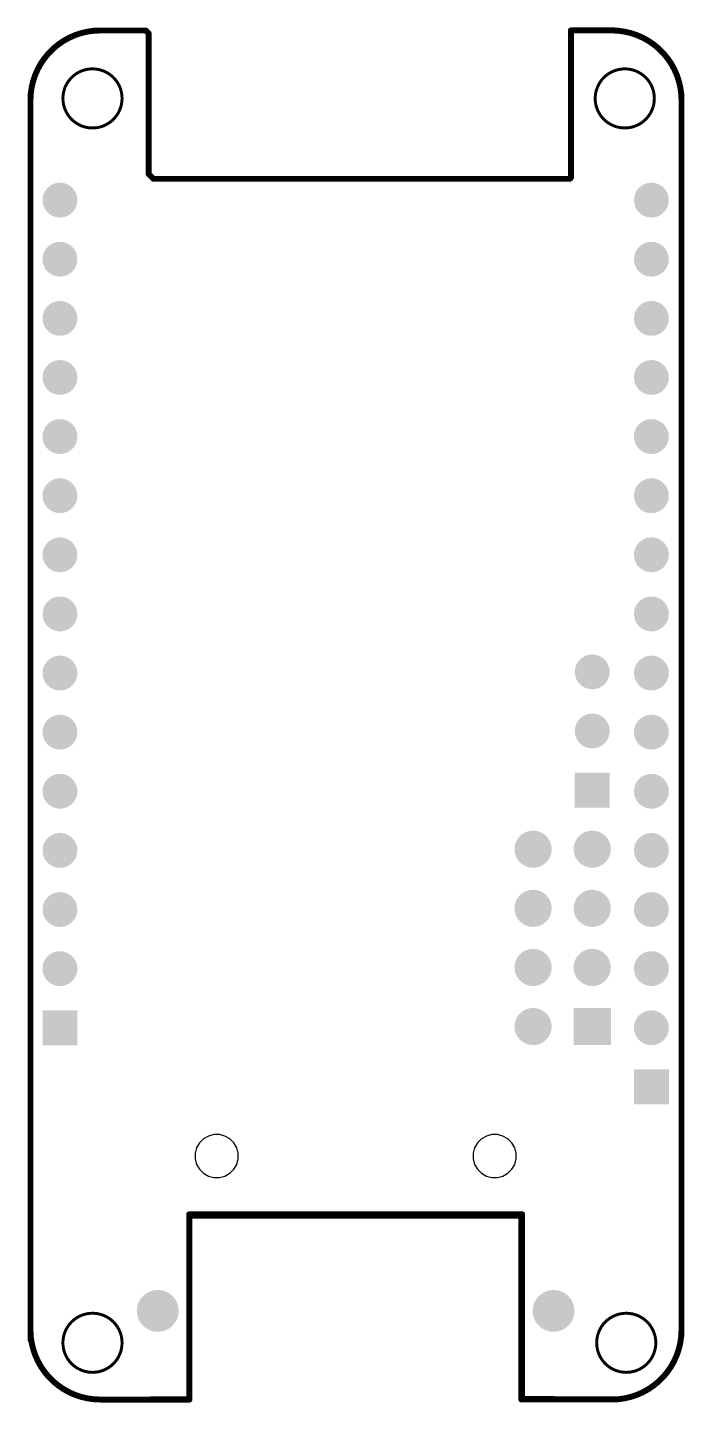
# Model space of a CAD drawing. Header units: millimetres. Extents: x -0.2 to 28, y -0.3 to 58.8.
import ezdxf

# ---------------------------------------------------------------- set-up
doc = ezdxf.new("R2010")
doc.units = ezdxf.units.MM
for name, color, linetype in [('KeepOutLayer', 6, 'Continuous'), ('MultiLayer', 9, 'Continuous'), ('PadHoleLayer', 156, 'Continuous')]:
    doc.layers.add(name, color=color, linetype=linetype)

# ---------------------------------------------------------------- blocks, each defined once
blk = doc.blocks.new('HDR1X3____3')
at = {"layer": 'MultiLayer'}
blk.add_hatch(color=9, dxfattribs=at).paths.add_polyline_path([(-3.29, 0.75), (-1.79, 0.75), (-1.79, -0.75), (-3.29, -0.75)])
h = blk.add_hatch(color=9, dxfattribs=at)
edge = h.paths.add_edge_path()
edge.add_arc((0, 0), 0.75, 0, 360)
h = blk.add_hatch(color=9, dxfattribs=at)
edge = h.paths.add_edge_path()
edge.add_arc((2.54, 0), 0.75, 0, 360)
at = {"layer": 'PadHoleLayer'}
h = blk.add_hatch(color=156, dxfattribs=at)
edge = h.paths.add_edge_path()
edge.add_arc((-2.54, 0), 0.45, 0, 360)
h = blk.add_hatch(color=156, dxfattribs=at)
edge = h.paths.add_edge_path()
edge.add_arc((0, 0), 0.45, 0, 360)
h = blk.add_hatch(color=156, dxfattribs=at)
edge = h.paths.add_edge_path()
edge.add_arc((2.54, 0), 0.45, 0, 360)
blk = doc.blocks.new('HDR1X16____4')
at = {"layer": 'MultiLayer'}
blk.add_hatch(color=9, dxfattribs=at).paths.add_polyline_path([(-19.8, 0.75), (-18.3, 0.75), (-18.3, -0.75), (-19.8, -0.75)])
h = blk.add_hatch(color=9, dxfattribs=at)
edge = h.paths.add_edge_path()
edge.add_arc((-16.51, 0), 0.75, 0, 360)
h = blk.add_hatch(color=9, dxfattribs=at)
edge = h.paths.add_edge_path()
edge.add_arc((-13.97, 0), 0.75, 0, 360)
h = blk.add_hatch(color=9, dxfattribs=at)
edge = h.paths.add_edge_path()
edge.add_arc((-11.43, 0), 0.75, 0, 360)
h = blk.add_hatch(color=9, dxfattribs=at)
edge = h.paths.add_edge_path()
edge.add_arc((-8.89, 0), 0.75, 0, 360)
h = blk.add_hatch(color=9, dxfattribs=at)
edge = h.paths.add_edge_path()
edge.add_arc((-6.35, 0), 0.75, 0, 360)
h = blk.add_hatch(color=9, dxfattribs=at)
edge = h.paths.add_edge_path()
edge.add_arc((-3.81, 0), 0.75, 0, 360)
h = blk.add_hatch(color=9, dxfattribs=at)
edge = h.paths.add_edge_path()
edge.add_arc((-1.27, 0), 0.75, 0, 360)
h = blk.add_hatch(color=9, dxfattribs=at)
edge = h.paths.add_edge_path()
edge.add_arc((1.27, 0), 0.75, 0, 360)
h = blk.add_hatch(color=9, dxfattribs=at)
edge = h.paths.add_edge_path()
edge.add_arc((3.81, 0), 0.75, 0, 360)
h = blk.add_hatch(color=9, dxfattribs=at)
edge = h.paths.add_edge_path()
edge.add_arc((6.35, 0), 0.75, 0, 360)
h = blk.add_hatch(color=9, dxfattribs=at)
edge = h.paths.add_edge_path()
edge.add_arc((8.89, 0), 0.75, 0, 360)
h = blk.add_hatch(color=9, dxfattribs=at)
edge = h.paths.add_edge_path()
edge.add_arc((11.43, 0), 0.75, 0, 360)
h = blk.add_hatch(color=9, dxfattribs=at)
edge = h.paths.add_edge_path()
edge.add_arc((13.97, 0), 0.75, 0, 360)
h = blk.add_hatch(color=9, dxfattribs=at)
edge = h.paths.add_edge_path()
edge.add_arc((16.51, 0), 0.75, 0, 360)
h = blk.add_hatch(color=9, dxfattribs=at)
edge = h.paths.add_edge_path()
edge.add_arc((19.05, 0), 0.75, 0, 360)
at = {"layer": 'PadHoleLayer'}
h = blk.add_hatch(color=156, dxfattribs=at)
edge = h.paths.add_edge_path()
edge.add_arc((-19.05, 0), 0.45, 0, 360)
h = blk.add_hatch(color=156, dxfattribs=at)
edge = h.paths.add_edge_path()
edge.add_arc((-16.51, 0), 0.45, 0, 360)
h = blk.add_hatch(color=156, dxfattribs=at)
edge = h.paths.add_edge_path()
edge.add_arc((-13.97, 0), 0.45, 0, 360)
h = blk.add_hatch(color=156, dxfattribs=at)
edge = h.paths.add_edge_path()
edge.add_arc((-11.43, 0), 0.45, 0, 360)
h = blk.add_hatch(color=156, dxfattribs=at)
edge = h.paths.add_edge_path()
edge.add_arc((-8.89, 0), 0.45, 0, 360)
h = blk.add_hatch(color=156, dxfattribs=at)
edge = h.paths.add_edge_path()
edge.add_arc((-6.35, 0), 0.45, 0, 360)
h = blk.add_hatch(color=156, dxfattribs=at)
edge = h.paths.add_edge_path()
edge.add_arc((-3.81, 0), 0.45, 0, 360)
h = blk.add_hatch(color=156, dxfattribs=at)
edge = h.paths.add_edge_path()
edge.add_arc((-1.27, 0), 0.45, 0, 360)
h = blk.add_hatch(color=156, dxfattribs=at)
edge = h.paths.add_edge_path()
edge.add_arc((1.27, 0), 0.45, 0, 360)
h = blk.add_hatch(color=156, dxfattribs=at)
edge = h.paths.add_edge_path()
edge.add_arc((3.81, 0), 0.45, 0, 360)
h = blk.add_hatch(color=156, dxfattribs=at)
edge = h.paths.add_edge_path()
edge.add_arc((6.35, 0), 0.45, 0, 360)
h = blk.add_hatch(color=156, dxfattribs=at)
edge = h.paths.add_edge_path()
edge.add_arc((8.89, 0), 0.45, 0, 360)
h = blk.add_hatch(color=156, dxfattribs=at)
edge = h.paths.add_edge_path()
edge.add_arc((11.43, 0), 0.45, 0, 360)
h = blk.add_hatch(color=156, dxfattribs=at)
edge = h.paths.add_edge_path()
edge.add_arc((13.97, 0), 0.45, 0, 360)
h = blk.add_hatch(color=156, dxfattribs=at)
edge = h.paths.add_edge_path()
edge.add_arc((16.51, 0), 0.45, 0, 360)
h = blk.add_hatch(color=156, dxfattribs=at)
edge = h.paths.add_edge_path()
edge.add_arc((19.05, 0), 0.45, 0, 360)
blk = doc.blocks.new('HDR_TH_8P_P2_54_V_F_R2_C4_S2_54____39')
at = {"layer": 'MultiLayer'}
h = blk.add_hatch(color=9, dxfattribs=at)
edge = h.paths.add_edge_path()
edge.add_arc((-3.81, 1.27), 0.8, 0, 360)
h = blk.add_hatch(color=9, dxfattribs=at)
edge = h.paths.add_edge_path()
edge.add_arc((-1.27, 1.27), 0.8, 0, 360)
h = blk.add_hatch(color=9, dxfattribs=at)
edge = h.paths.add_edge_path()
edge.add_arc((1.27, 1.27), 0.8, 0, 360)
h = blk.add_hatch(color=9, dxfattribs=at)
edge = h.paths.add_edge_path()
edge.add_arc((3.81, 1.27), 0.8, 0, 360)
blk.add_hatch(color=9, dxfattribs=at).paths.add_polyline_path([(-4.61, -0.47), (-3.01, -0.47), (-3.01, -2.07), (-4.61, -2.07)])
h = blk.add_hatch(color=9, dxfattribs=at)
edge = h.paths.add_edge_path()
edge.add_arc((-1.27, -1.27), 0.8, 0, 360)
h = blk.add_hatch(color=9, dxfattribs=at)
edge = h.paths.add_edge_path()
edge.add_arc((1.27, -1.27), 0.8, 0, 360)
h = blk.add_hatch(color=9, dxfattribs=at)
edge = h.paths.add_edge_path()
edge.add_arc((3.81, -1.27), 0.8, 0, 360)
at = {"layer": 'PadHoleLayer'}
h = blk.add_hatch(color=156, dxfattribs=at)
edge = h.paths.add_edge_path()
edge.add_arc((-3.81, 1.27), 0.55, 0, 360)
h = blk.add_hatch(color=156, dxfattribs=at)
edge = h.paths.add_edge_path()
edge.add_arc((-1.27, 1.27), 0.55, 0, 360)
h = blk.add_hatch(color=156, dxfattribs=at)
edge = h.paths.add_edge_path()
edge.add_arc((1.27, 1.27), 0.55, 0, 360)
h = blk.add_hatch(color=156, dxfattribs=at)
edge = h.paths.add_edge_path()
edge.add_arc((3.81, 1.27), 0.55, 0, 360)
h = blk.add_hatch(color=156, dxfattribs=at)
edge = h.paths.add_edge_path()
edge.add_arc((-3.81, -1.27), 0.55, 0, 360)
h = blk.add_hatch(color=156, dxfattribs=at)
edge = h.paths.add_edge_path()
edge.add_arc((-1.27, -1.27), 0.55, 0, 360)
h = blk.add_hatch(color=156, dxfattribs=at)
edge = h.paths.add_edge_path()
edge.add_arc((1.27, -1.27), 0.55, 0, 360)
h = blk.add_hatch(color=156, dxfattribs=at)
edge = h.paths.add_edge_path()
edge.add_arc((3.81, -1.27), 0.55, 0, 360)
blk = doc.blocks.new('RJ45_SMD_HC_RJ45_055_7_1_74')
at = {"layer": 'MultiLayer'}
h = blk.add_hatch(color=9, dxfattribs=at)
edge = h.paths.add_edge_path()
edge.add_arc((-8.5, -3.475), 0.9, 0, 360)
h = blk.add_hatch(color=9, dxfattribs=at)
edge = h.paths.add_edge_path()
edge.add_arc((8.5, -3.475), 0.9, 0, 360)
at = {"layer": 'PadHoleLayer'}
h = blk.add_hatch(color=156, dxfattribs=at)
edge = h.paths.add_edge_path()
edge.add_arc((-8.5, -3.475), 0.6, 0, 360)
h = blk.add_hatch(color=156, dxfattribs=at)
edge = h.paths.add_edge_path()
edge.add_arc((8.5, -3.475), 0.6, 0, 360)
at = {"layer": 'KeepOutLayer', "const_width": 0.254}
for points in [[(-7.149, 0.675), (7.151, 0.675)], [(-7.149, -7.275), (-7.149, 0.675)], [(-7.149, 0.675), (7.151, 0.675)], [(-7.149, -7.275), (-7.149, 0.675)], [(7.151, -7.255), (7.151, 0.675)], [(7.151, -7.255), (7.151, 0.675)], [(-8.799, -7.274), (-7.149, -7.275)], [(-8.799, -7.274), (-7.149, -7.275)], [(7.151, -7.255), (8.802, -7.269)], [(7.151, -7.255), (8.802, -7.269)]]:
    blk.add_lwpolyline(points, dxfattribs=at)
at = {"layer": 'KeepOutLayer', "const_width": 0.127}
for points in [[(-7.213, 0.675, 1), (-7.086, 0.675, 1)], [(-7.213, 0.675, 1), (-7.086, 0.675, 1)], [(-7.213, 0.675, 1), (-7.086, 0.675, 1)], [(-7.213, 0.675, 1), (-7.086, 0.675, 1)], [(7.087, 0.675, 1), (7.214, 0.675, 1)], [(7.087, 0.675, 1), (7.214, 0.675, 1)], [(7.087, 0.675, 1), (7.214, 0.675, 1)], [(7.087, 0.675, 1), (7.214, 0.675, 1)], [(-8.862, -7.274, 1), (-8.735, -7.274, 1)], [(-8.862, -7.274, 1), (-8.735, -7.274, 1)], [(-7.213, -7.275, 1), (-7.086, -7.275, 1)], [(-7.213, -7.275, 1), (-7.086, -7.275, 1)], [(-7.213, -7.275, 1), (-7.086, -7.275, 1)], [(-7.213, -7.275, 1), (-7.086, -7.275, 1)], [(7.087, -7.255, 1), (7.214, -7.255, 1)], [(7.087, -7.255, 1), (7.214, -7.255, 1)], [(7.087, -7.255, 1), (7.214, -7.255, 1)], [(7.087, -7.255, 1), (7.214, -7.255, 1)], [(8.738, -7.269, 1), (8.865, -7.269, 1)], [(8.738, -7.269, 1), (8.865, -7.269, 1)]]:
    blk.add_lwpolyline(points, format="xyb", close=True, dxfattribs=at)
at = {"layer": 'MultiLayer'}
for p, q in [((-6.71, 3.743), (-6.832, 3.532)), ((-6.538, 3.915), (-6.71, 3.743)), ((-6.327, 4.037), (-6.538, 3.915)), ((-6.092, 4.1), (-6.327, 4.037)), ((-5.848, 4.1), (-6.092, 4.1)), ((-5.613, 4.037), (-5.848, 4.1)), ((-5.402, 3.915), (-5.613, 4.037)), ((-5.23, 3.743), (-5.402, 3.915)), ((-5.108, 3.532), (-5.23, 3.743)), ((5.23, 3.743), (5.108, 3.532)), ((5.402, 3.915), (5.23, 3.743)), ((5.613, 4.037), (5.402, 3.915)), ((5.848, 4.1), (5.613, 4.037)), ((6.092, 4.1), (5.848, 4.1)), ((6.327, 4.037), (6.092, 4.1)), ((6.538, 3.915), (6.327, 4.037)), ((6.71, 3.743), (6.538, 3.915)), ((6.832, 3.532), (6.71, 3.743)), ((-6.832, 3.532), (-6.895, 3.297)), ((-6.895, 3.297), (-6.895, 3.175)), ((-6.895, 3.175), (-6.895, 3.175)), ((-6.895, 3.175), (-6.895, 3.053)), ((-6.895, 3.175), (-6.895, 3.175)), ((-6.895, 3.053), (-6.832, 2.818)), ((-5.045, 3.297), (-5.108, 3.532)), ((-5.108, 2.818), (-5.045, 3.053)), ((-5.045, 3.175), (-5.045, 3.297)), ((-5.045, 3.053), (-5.045, 3.175)), ((5.108, 3.532), (5.045, 3.297)), ((5.045, 3.297), (5.045, 3.175)), ((5.045, 3.175), (5.045, 3.175)), ((5.045, 3.175), (5.045, 3.053)), ((5.045, 3.175), (5.045, 3.175)), ((5.045, 3.053), (5.108, 2.818)), ((6.895, 3.297), (6.832, 3.532)), ((6.832, 2.818), (6.895, 3.053)), ((6.895, 3.175), (6.895, 3.297)), ((6.895, 3.053), (6.895, 3.175)), ((-6.832, 2.818), (-6.71, 2.607)), ((-6.71, 2.607), (-6.538, 2.435)), ((-6.538, 2.435), (-6.327, 2.313)), ((-5.613, 2.313), (-5.402, 2.435)), ((-5.402, 2.435), (-5.23, 2.607)), ((-5.23, 2.607), (-5.108, 2.818)), ((5.108, 2.818), (5.23, 2.607)), ((5.23, 2.607), (5.402, 2.435)), ((5.402, 2.435), (5.613, 2.313)), ((6.327, 2.313), (6.538, 2.435)), ((6.538, 2.435), (6.71, 2.607)), ((6.71, 2.607), (6.832, 2.818)), ((-6.327, 2.313), (-6.092, 2.25)), ((-6.092, 2.25), (-5.848, 2.25)), ((-5.848, 2.25), (-5.613, 2.313)), ((5.613, 2.313), (5.848, 2.25)), ((5.848, 2.25), (6.092, 2.25)), ((6.092, 2.25), (6.327, 2.313))]:
    blk.add_line(p, q, dxfattribs=at)
blk = doc.blocks.new('HDR1X15____75')
at = {"layer": 'MultiLayer'}
blk.add_hatch(color=9, dxfattribs=at).paths.add_polyline_path([(-19.8, 0.75), (-18.3, 0.75), (-18.3, -0.75), (-19.8, -0.75)])
h = blk.add_hatch(color=9, dxfattribs=at)
edge = h.paths.add_edge_path()
edge.add_arc((-16.51, 0), 0.75, 0, 360)
h = blk.add_hatch(color=9, dxfattribs=at)
edge = h.paths.add_edge_path()
edge.add_arc((-13.97, 0), 0.75, 0, 360)
h = blk.add_hatch(color=9, dxfattribs=at)
edge = h.paths.add_edge_path()
edge.add_arc((-11.43, 0), 0.75, 0, 360)
h = blk.add_hatch(color=9, dxfattribs=at)
edge = h.paths.add_edge_path()
edge.add_arc((-8.89, 0), 0.75, 0, 360)
h = blk.add_hatch(color=9, dxfattribs=at)
edge = h.paths.add_edge_path()
edge.add_arc((-6.35, 0), 0.75, 0, 360)
h = blk.add_hatch(color=9, dxfattribs=at)
edge = h.paths.add_edge_path()
edge.add_arc((-3.81, 0), 0.75, 0, 360)
h = blk.add_hatch(color=9, dxfattribs=at)
edge = h.paths.add_edge_path()
edge.add_arc((-1.27, 0), 0.75, 0, 360)
h = blk.add_hatch(color=9, dxfattribs=at)
edge = h.paths.add_edge_path()
edge.add_arc((1.27, 0), 0.75, 0, 360)
h = blk.add_hatch(color=9, dxfattribs=at)
edge = h.paths.add_edge_path()
edge.add_arc((3.81, 0), 0.75, 0, 360)
h = blk.add_hatch(color=9, dxfattribs=at)
edge = h.paths.add_edge_path()
edge.add_arc((6.35, 0), 0.75, 0, 360)
h = blk.add_hatch(color=9, dxfattribs=at)
edge = h.paths.add_edge_path()
edge.add_arc((8.89, 0), 0.75, 0, 360)
h = blk.add_hatch(color=9, dxfattribs=at)
edge = h.paths.add_edge_path()
edge.add_arc((11.43, 0), 0.75, 0, 360)
h = blk.add_hatch(color=9, dxfattribs=at)
edge = h.paths.add_edge_path()
edge.add_arc((13.97, 0), 0.75, 0, 360)
h = blk.add_hatch(color=9, dxfattribs=at)
edge = h.paths.add_edge_path()
edge.add_arc((16.51, 0), 0.75, 0, 360)
at = {"layer": 'PadHoleLayer'}
h = blk.add_hatch(color=156, dxfattribs=at)
edge = h.paths.add_edge_path()
edge.add_arc((-19.05, 0), 0.45, 0, 360)
h = blk.add_hatch(color=156, dxfattribs=at)
edge = h.paths.add_edge_path()
edge.add_arc((-16.51, 0), 0.45, 0, 360)
h = blk.add_hatch(color=156, dxfattribs=at)
edge = h.paths.add_edge_path()
edge.add_arc((-13.97, 0), 0.45, 0, 360)
h = blk.add_hatch(color=156, dxfattribs=at)
edge = h.paths.add_edge_path()
edge.add_arc((-11.43, 0), 0.45, 0, 360)
h = blk.add_hatch(color=156, dxfattribs=at)
edge = h.paths.add_edge_path()
edge.add_arc((-8.89, 0), 0.45, 0, 360)
h = blk.add_hatch(color=156, dxfattribs=at)
edge = h.paths.add_edge_path()
edge.add_arc((-6.35, 0), 0.45, 0, 360)
h = blk.add_hatch(color=156, dxfattribs=at)
edge = h.paths.add_edge_path()
edge.add_arc((-3.81, 0), 0.45, 0, 360)
h = blk.add_hatch(color=156, dxfattribs=at)
edge = h.paths.add_edge_path()
edge.add_arc((-1.27, 0), 0.45, 0, 360)
h = blk.add_hatch(color=156, dxfattribs=at)
edge = h.paths.add_edge_path()
edge.add_arc((1.27, 0), 0.45, 0, 360)
h = blk.add_hatch(color=156, dxfattribs=at)
edge = h.paths.add_edge_path()
edge.add_arc((3.81, 0), 0.45, 0, 360)
h = blk.add_hatch(color=156, dxfattribs=at)
edge = h.paths.add_edge_path()
edge.add_arc((6.35, 0), 0.45, 0, 360)
h = blk.add_hatch(color=156, dxfattribs=at)
edge = h.paths.add_edge_path()
edge.add_arc((8.89, 0), 0.45, 0, 360)
h = blk.add_hatch(color=156, dxfattribs=at)
edge = h.paths.add_edge_path()
edge.add_arc((11.43, 0), 0.45, 0, 360)
h = blk.add_hatch(color=156, dxfattribs=at)
edge = h.paths.add_edge_path()
edge.add_arc((13.97, 0), 0.45, 0, 360)
h = blk.add_hatch(color=156, dxfattribs=at)
edge = h.paths.add_edge_path()
edge.add_arc((16.51, 0), 0.45, 0, 360)

msp = doc.modelspace()

# ---------------------------------------------------------------- linework, layer by layer
at = {"layer": 'KeepOutLayer', "const_width": 0.254}
for points in [[(-0.062, 55.665, -0.414214), (2.935, 58.661)], [(24.903, 58.662, -0.414214), (27.899, 55.665)], [(2.935, -0.164, -0.414214), (-0.062, 2.833)], [(27.899, 2.833, -0.414214), (24.903, -0.164)]]:
    msp.add_lwpolyline(points, format="xyb", dxfattribs=at)
for points in [[(2.856, 58.661), (4.889, 58.661)], [(4.889, 58.661), (4.952, 58.598)], [(4.889, 58.661), (5.015, 58.535)], [(5.015, 52.49), (5.015, 58.535)], [(23.15, 52.337), (23.15, 58.662)], [(23.15, 58.662), (25.03, 58.662)], [(-0.062, 2.404), (-0.062, 55.665)], [(27.899, 2.807), (27.899, 55.665)], [(5.015, 52.49), (5.218, 52.287)], [(5.218, 52.287), (23.1, 52.287)], [(23.1, 52.287), (23.15, 52.337)], [(6.768, 7.71), (6.793, 7.735)], [(6.768, -0.164), (6.768, 7.71)], [(6.793, 7.735), (21.017, 7.735)], [(21.017, -0.159), (21.017, 7.735)], [(2.935, -0.164), (6.768, -0.164)], [(21.017, -0.159), (25.005, -0.159)]]:
    msp.add_lwpolyline(points, dxfattribs=at)
at = {"layer": 'KeepOutLayer'}
for points, const_width in [([(2.792, 58.661, 1), (2.919, 58.661, 1)], 0.127), ([(2.871, 58.661, 1), (2.998, 58.661, 1)], 0.127), ([(4.825, 58.661, 1), (4.952, 58.661, 1)], 0.127), ([(4.825, 58.661, 1), (4.952, 58.661, 1)], 0.127), ([(4.825, 58.661, 1), (4.952, 58.661, 1)], 0.127), ([(4.888, 58.598, 1), (5.015, 58.598, 1)], 0.127), ([(4.951, 58.535, 1), (5.078, 58.535, 1)], 0.127), ([(4.951, 58.535, 1), (5.078, 58.535, 1)], 0.127), ([(23.087, 58.662, 1), (23.214, 58.662, 1)], 0.127), ([(23.087, 58.662, 1), (23.214, 58.662, 1)], 0.127), ([(24.839, 58.662, 1), (24.966, 58.662, 1)], 0.127), ([(24.967, 58.662, 1), (25.094, 58.662, 1)], 0.127), ([(3.872, 55.741, 1), (1.332, 55.741, 1)], 0.127), ([(26.732, 55.741, 1), (24.192, 55.741, 1)], 0.127), ([(-0.125, 55.665, 1), (0.002, 55.665, 1)], 0.127), ([(-0.125, 55.665, 1), (0.002, 55.665, 1)], 0.127), ([(1.3, 55.741, 1), (1.364, 55.741, 1)], 0.0635), ([(3.84, 55.741, 1), (3.904, 55.741, 1)], 0.0635), ([(24.16, 55.741, 1), (24.224, 55.741, 1)], 0.0635), ([(26.7, 55.741, 1), (26.764, 55.741, 1)], 0.0635), ([(27.836, 55.665, 1), (27.963, 55.665, 1)], 0.127), ([(27.836, 55.665, 1), (27.963, 55.665, 1)], 0.127), ([(4.951, 52.49, 1), (5.078, 52.49, 1)], 0.127), ([(4.951, 52.49, 1), (5.078, 52.49, 1)], 0.127), ([(5.155, 52.287, 1), (5.282, 52.287, 1)], 0.127), ([(5.155, 52.287, 1), (5.282, 52.287, 1)], 0.127), ([(23.036, 52.287, 1), (23.163, 52.287, 1)], 0.127), ([(23.036, 52.287, 1), (23.163, 52.287, 1)], 0.127), ([(23.087, 52.337, 1), (23.214, 52.337, 1)], 0.127), ([(23.087, 52.337, 1), (23.214, 52.337, 1)], 0.127), ([(6.704, 7.71, 1), (6.831, 7.71, 1)], 0.127), ([(6.704, 7.71, 1), (6.831, 7.71, 1)], 0.127), ([(6.729, 7.735, 1), (6.856, 7.735, 1)], 0.127), ([(6.729, 7.735, 1), (6.856, 7.735, 1)], 0.127), ([(20.953, 7.735, 1), (21.08, 7.735, 1)], 0.127), ([(20.953, 7.735, 1), (21.08, 7.735, 1)], 0.127), ([(3.872, 2.274, 1), (1.332, 2.274, 1)], 0.127), ([(26.795, 2.274, 1), (24.255, 2.274, 1)], 0.127), ([(-0.125, 2.833, 1), (0.002, 2.833, 1)], 0.127), ([(27.836, 2.833, 1), (27.963, 2.833, 1)], 0.127), ([(-0.125, 2.404, 1), (0.002, 2.404, 1)], 0.127), ([(27.836, 2.807, 1), (27.963, 2.807, 1)], 0.127), ([(1.3, 2.274, 1), (1.364, 2.274, 1)], 0.0635), ([(3.84, 2.274, 1), (3.904, 2.274, 1)], 0.0635), ([(24.224, 2.274, 1), (24.287, 2.274, 1)], 0.0635), ([(26.764, 2.274, 1), (26.827, 2.274, 1)], 0.0635), ([(2.871, -0.164, 1), (2.998, -0.164, 1)], 0.127), ([(2.871, -0.164, 1), (2.998, -0.164, 1)], 0.127), ([(6.704, -0.164, 1), (6.831, -0.164, 1)], 0.127), ([(6.704, -0.164, 1), (6.831, -0.164, 1)], 0.127), ([(20.953, -0.159, 1), (21.08, -0.159, 1)], 0.127), ([(20.953, -0.159, 1), (21.08, -0.159, 1)], 0.127), ([(24.839, -0.164, 1), (24.966, -0.164, 1)], 0.127), ([(24.941, -0.159, 1), (25.068, -0.159, 1)], 0.127)]:
    msp.add_lwpolyline(points, format="xyb", close=True, dxfattribs=dict(at, const_width=const_width))
at = {"layer": 'MultiLayer'}
for p, q in [((1.792, 56.727), (1.615, 56.551)), ((2, 56.866), (1.792, 56.727)), ((2.231, 56.962), (2, 56.866)), ((2.477, 57.011), (2.231, 56.962)), ((2.602, 57.011), (2.477, 57.011)), ((2.727, 57.011), (2.602, 57.011)), ((2.972, 56.962), (2.727, 57.011)), ((3.203, 56.866), (2.972, 56.962)), ((3.411, 56.727), (3.203, 56.866)), ((3.588, 56.551), (3.411, 56.727)), ((24.652, 56.727), (24.475, 56.551)), ((24.86, 56.866), (24.652, 56.727)), ((25.091, 56.962), (24.86, 56.866)), ((25.337, 57.011), (25.091, 56.962)), ((25.462, 57.011), (25.337, 57.011)), ((25.587, 57.011), (25.462, 57.011)), ((25.832, 56.962), (25.587, 57.011)), ((26.063, 56.866), (25.832, 56.962)), ((26.271, 56.727), (26.063, 56.866)), ((26.448, 56.551), (26.271, 56.727)), ((1.476, 56.343), (1.381, 56.111)), ((1.615, 56.551), (1.476, 56.343)), ((3.727, 56.343), (3.588, 56.551)), ((3.823, 56.111), (3.727, 56.343)), ((24.336, 56.343), (24.241, 56.111)), ((24.475, 56.551), (24.336, 56.343)), ((26.587, 56.343), (26.448, 56.551)), ((26.683, 56.111), (26.587, 56.343)), ((1.381, 56.111), (1.332, 55.866)), ((1.332, 55.866), (1.332, 55.741)), ((1.332, 55.741), (1.332, 55.741)), ((1.332, 55.741), (1.332, 55.616)), ((1.332, 55.616), (1.381, 55.371)), ((3.872, 55.866), (3.823, 56.111)), ((3.823, 55.371), (3.872, 55.616)), ((3.872, 55.741), (3.872, 55.866)), ((3.872, 55.616), (3.872, 55.741)), ((24.241, 56.111), (24.192, 55.866)), ((24.192, 55.866), (24.192, 55.741)), ((24.192, 55.741), (24.192, 55.741)), ((24.192, 55.741), (24.192, 55.616)), ((24.192, 55.616), (24.241, 55.371)), ((26.732, 55.866), (26.683, 56.111)), ((26.683, 55.371), (26.732, 55.616)), ((26.732, 55.741), (26.732, 55.866)), ((26.732, 55.616), (26.732, 55.741)), ((1.381, 55.371), (1.476, 55.139)), ((1.476, 55.139), (1.615, 54.931)), ((3.588, 54.931), (3.727, 55.139)), ((3.727, 55.139), (3.823, 55.371)), ((24.241, 55.371), (24.336, 55.139)), ((24.336, 55.139), (24.475, 54.931)), ((26.448, 54.931), (26.587, 55.139)), ((26.587, 55.139), (26.683, 55.371)), ((1.615, 54.931), (1.792, 54.755)), ((1.792, 54.755), (2, 54.616)), ((2, 54.616), (2.231, 54.52)), ((2.231, 54.52), (2.477, 54.471)), ((2.477, 54.471), (2.602, 54.471)), ((2.602, 54.471), (2.727, 54.471)), ((2.727, 54.471), (2.972, 54.52)), ((2.972, 54.52), (3.203, 54.616)), ((3.203, 54.616), (3.411, 54.755)), ((3.411, 54.755), (3.588, 54.931)), ((24.475, 54.931), (24.652, 54.755)), ((24.652, 54.755), (24.86, 54.616)), ((24.86, 54.616), (25.091, 54.52)), ((25.091, 54.52), (25.337, 54.471)), ((25.337, 54.471), (25.462, 54.471)), ((25.462, 54.471), (25.587, 54.471)), ((25.587, 54.471), (25.832, 54.52)), ((25.832, 54.52), (26.063, 54.616)), ((26.063, 54.616), (26.271, 54.755)), ((26.271, 54.755), (26.448, 54.931)), ((1.615, 3.084), (1.476, 2.876)), ((1.792, 3.26), (1.615, 3.084)), ((2, 3.399), (1.792, 3.26)), ((2.231, 3.495), (2, 3.399)), ((2.477, 3.544), (2.231, 3.495)), ((2.602, 3.544), (2.477, 3.544)), ((2.727, 3.544), (2.602, 3.544)), ((2.972, 3.495), (2.727, 3.544)), ((3.203, 3.399), (2.972, 3.495)), ((3.411, 3.26), (3.203, 3.399)), ((3.588, 3.084), (3.411, 3.26)), ((3.727, 2.876), (3.588, 3.084)), ((24.539, 3.084), (24.4, 2.876)), ((24.716, 3.26), (24.539, 3.084)), ((24.924, 3.399), (24.716, 3.26)), ((25.155, 3.495), (24.924, 3.399)), ((25.4, 3.544), (25.155, 3.495)), ((25.525, 3.544), (25.4, 3.544)), ((25.65, 3.544), (25.525, 3.544)), ((25.896, 3.495), (25.65, 3.544)), ((26.127, 3.399), (25.896, 3.495)), ((26.335, 3.26), (26.127, 3.399)), ((26.512, 3.084), (26.335, 3.26)), ((26.651, 2.876), (26.512, 3.084)), ((1.381, 2.644), (1.332, 2.399)), ((1.332, 2.399), (1.332, 2.274)), ((1.476, 2.876), (1.381, 2.644)), ((3.823, 2.644), (3.727, 2.876)), ((3.872, 2.399), (3.823, 2.644)), ((3.872, 2.274), (3.872, 2.399)), ((24.304, 2.644), (24.255, 2.399)), ((24.255, 2.399), (24.255, 2.274)), ((24.4, 2.876), (24.304, 2.644)), ((26.747, 2.644), (26.651, 2.876)), ((26.795, 2.399), (26.747, 2.644)), ((26.795, 2.274), (26.795, 2.399)), ((1.332, 2.274), (1.332, 2.274)), ((1.332, 2.274), (1.332, 2.149)), ((1.332, 2.149), (1.381, 1.904)), ((1.381, 1.904), (1.476, 1.672)), ((3.727, 1.672), (3.823, 1.904)), ((3.823, 1.904), (3.872, 2.149)), ((3.872, 2.149), (3.872, 2.274)), ((24.255, 2.274), (24.255, 2.274)), ((24.255, 2.274), (24.255, 2.149)), ((24.255, 2.149), (24.304, 1.904)), ((24.304, 1.904), (24.4, 1.672)), ((26.651, 1.672), (26.747, 1.904)), ((26.747, 1.904), (26.795, 2.149)), ((26.795, 2.149), (26.795, 2.274)), ((1.476, 1.672), (1.615, 1.464)), ((1.615, 1.464), (1.792, 1.288)), ((1.792, 1.288), (2, 1.149)), ((3.203, 1.149), (3.411, 1.288)), ((3.411, 1.288), (3.588, 1.464)), ((3.588, 1.464), (3.727, 1.672)), ((24.4, 1.672), (24.539, 1.464)), ((24.539, 1.464), (24.716, 1.288)), ((24.716, 1.288), (24.924, 1.149)), ((26.127, 1.149), (26.335, 1.288)), ((26.335, 1.288), (26.512, 1.464)), ((26.512, 1.464), (26.651, 1.672)), ((2, 1.149), (2.231, 1.053)), ((2.231, 1.053), (2.477, 1.004)), ((2.477, 1.004), (2.602, 1.004)), ((2.602, 1.004), (2.727, 1.004)), ((2.727, 1.004), (2.972, 1.053)), ((2.972, 1.053), (3.203, 1.149)), ((24.924, 1.149), (25.155, 1.053)), ((25.155, 1.053), (25.4, 1.004)), ((25.4, 1.004), (25.525, 1.004)), ((25.525, 1.004), (25.65, 1.004)), ((25.65, 1.004), (25.896, 1.053)), ((25.896, 1.053), (26.127, 1.149))]:
    msp.add_line(p, q, dxfattribs=at)

# ---------------------------------------------------------------- block references
at = {"rotation": 90}
for name, p in [('HDR1X15____75', (1.205, 34.861)), ('HDR1X16____4', (26.605, 32.321)), ('HDR1X3____3', (24.065, 28.563)), ('HDR_TH_8P_P2_54_V_F_R2_C4_S2_54____39', (22.795, 19.673))]:
    msp.add_blockref(name, p, dxfattribs=at)
msp.add_blockref('RJ45_SMD_HC_RJ45_055_7_1_74', (13.905, 7.121))

doc.saveas('drawing.dxf')
